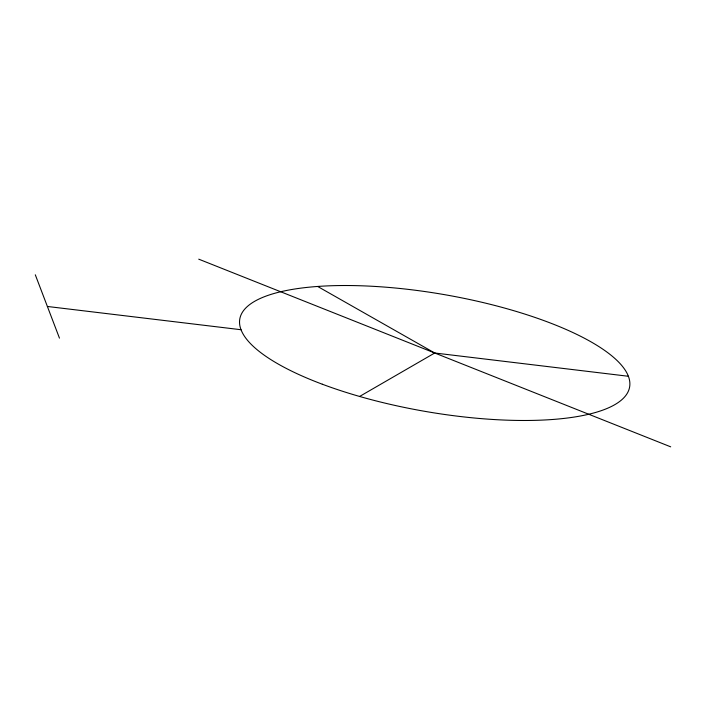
<?xml version="1.0" encoding="UTF-8"?>
<svg xmlns="http://www.w3.org/2000/svg" width="706" height="706" viewBox="0 0 706 706"><rect width="100%" height="100%" fill="white"/><g stroke="black" fill="none" stroke-linecap="round" stroke-linejoin="round"><path stroke-width="1.06" d="M359.61 396.454L434.719 353L628.384 376.272M47.381 306.466L241.046 329.728M198.73 259.164L670.7 446.836M317.647 286.459L434.719 353M35.3 274.793L59.463 338.139M322.324 384.223A197.848 59.163 9.9 0 0 629.09 389.2A197.848 59.163 9.9 0 0 352.726 285.577A197.848 59.163 9.9 0 0 322.324 384.223"/></g></svg>
